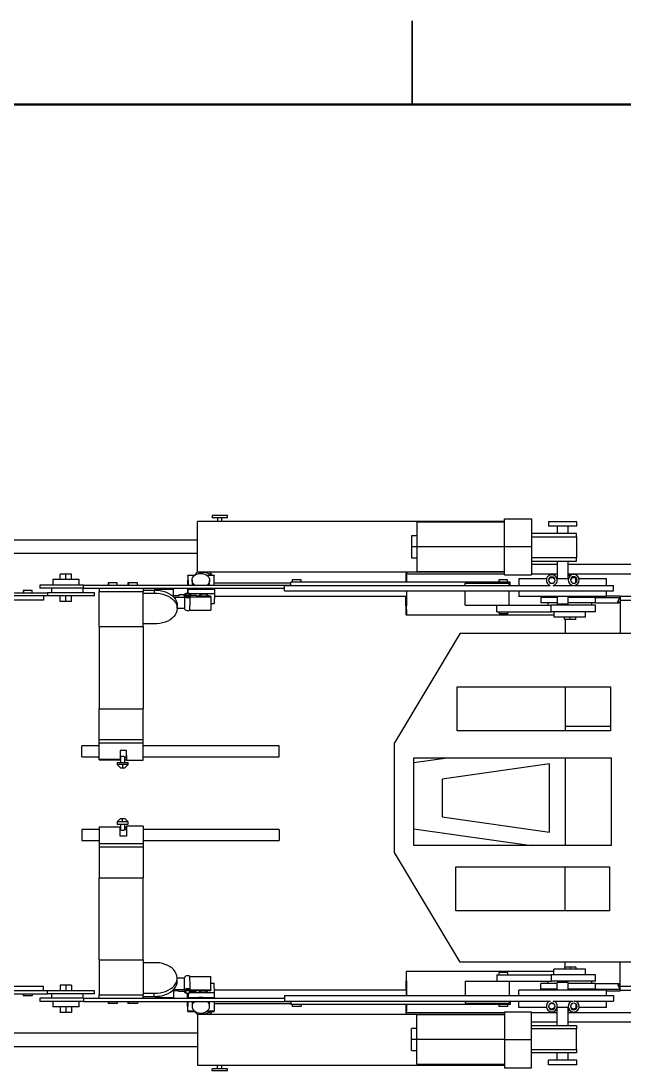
# Model space of a CAD drawing. Header units: inches. Extents: x 0.1 to 11.1, y 0.1 to 8.4.
# Drawn here: x 3.745 to 6.451, y 3.663 to 8.375 of the extents above; entities that cross this region are included whole.
import ezdxf

# ---------------------------------------------------------------- set-up
doc = ezdxf.new("R2010")
doc.units = ezdxf.units.IN
doc.header["$MEASUREMENT"] = 0

msp = doc.modelspace()

# ---------------------------------------------------------------- linework, layer by layer
at = {"color": 7, "linetype": 'Continuous', "lineweight": 25}
for p, q in [((5.5, 8.375), (5.5, 8)), ((5.5, 8), (5.5, 8.375)), ((5.9154, 6.1292), (4.5374, 6.1292)), ((4.5374, 5.9028), (4.5374, 6.1292)), ((4.6714, 6.1561), (4.6025, 6.1561)), ((4.6025, 6.1561), (4.6025, 6.1462)), ((4.6714, 6.1462), (4.6025, 6.1462)), ((4.6266, 6.1462), (4.6266, 6.1292)), ((4.6463, 6.1292), (4.6463, 6.1462)), ((4.6714, 6.1462), (4.6714, 6.1561)), ((5.9154, 6.1258), (5.5217, 6.1258)), ((5.5217, 6.1258), (5.5217, 6.0151)), ((5.9154, 6.1413), (6.0359, 6.1413)), ((5.9154, 6.0158), (5.9154, 6.1413)), ((6.0359, 6.1413), (6.0359, 6.0158)), ((6.1124, 6.1277), (6.1124, 6.108)), ((6.2404, 6.1277), (6.1124, 6.1277)), ((6.2404, 6.108), (6.2404, 6.1277)), ((6.2404, 6.108), (6.1124, 6.108)), ((6.1518, 6.108), (6.1518, 6.0746)), ((6.201, 6.0746), (6.201, 6.108)), ((4.5374, 6.0458), (3.6747, 6.0458)), ((5.5217, 6.0643), (5.4971, 6.0643)), ((5.4971, 6.0643), (5.4971, 6.0151)), ((6.2377, 6.0746), (6.0359, 6.0746)), ((6.0359, 6.0598), (6.2377, 6.0598)), ((6.2377, 6.0598), (6.2377, 6.0746)), ((6.2377, 6.0598), (6.2377, 5.9663)), ((3.6747, 5.9868), (4.5374, 5.9868)), ((5.4971, 6.0151), (5.4971, 5.9658)), ((5.5217, 6.0151), (5.4971, 6.0151)), ((5.9154, 6.0151), (5.5217, 6.0151)), ((5.5217, 6.0151), (5.5217, 5.9043)), ((6.0359, 6.0158), (5.9154, 6.0158)), ((5.9154, 5.8903), (5.9154, 6.0158)), ((6.0359, 6.0158), (6.0359, 5.8903)), ((5.4971, 5.9658), (5.5217, 5.9658)), ((6.2377, 5.9663), (6.0359, 5.9663)), ((6.0359, 5.9516), (6.2377, 5.9516)), ((6.1518, 5.9516), (6.1518, 5.8718)), ((6.201, 5.8718), (6.201, 5.9516)), ((6.2377, 5.9516), (6.2377, 5.9663)), ((3.9209, 5.8686), (3.9209, 5.8933)), ((3.9465, 5.8933), (3.9209, 5.8933)), ((3.9465, 5.8686), (3.9465, 5.8933)), ((3.9721, 5.8933), (3.9465, 5.8933)), ((3.9721, 5.8686), (3.9721, 5.8933)), ((4.5374, 5.9028), (5.9154, 5.9028)), ((5.4758, 5.9028), (5.476, 5.8941)), ((5.5217, 5.9043), (5.9154, 5.9043)), ((5.9154, 5.8903), (6.0359, 5.8903)), ((6.1518, 5.9361), (6.0359, 5.9361)), ((6.8522, 5.9361), (6.201, 5.9361)), ((3.829, 5.844), (3.829, 5.8293)), ((4.0262, 5.844), (3.829, 5.844)), ((3.8873, 5.8686), (3.8873, 5.844)), ((4.0054, 5.8686), (3.8873, 5.8686)), ((4.0054, 5.844), (4.0054, 5.8686)), ((4.0262, 5.8293), (4.0262, 5.844)), ((4.0262, 5.844), (4.9562, 5.844)), ((4.136, 5.8539), (4.136, 5.844)), ((4.1378, 5.8539), (4.136, 5.8539)), ((4.1378, 5.8539), (4.1378, 5.844)), ((4.1771, 5.8539), (4.1378, 5.8539)), ((4.1771, 5.844), (4.1771, 5.8539)), ((4.2243, 5.8539), (4.2243, 5.844)), ((4.2282, 5.8539), (4.2243, 5.8539)), ((4.2282, 5.8539), (4.2282, 5.844)), ((4.2676, 5.8539), (4.2282, 5.8539)), ((4.2676, 5.844), (4.2676, 5.8539)), ((4.4936, 5.889), (4.4927, 5.8457)), ((4.4927, 5.8457), (4.4927, 5.844)), ((4.494, 5.8868), (4.4936, 5.889)), ((4.4936, 5.889), (4.5266, 5.889)), ((4.494, 5.8868), (4.4946, 5.844)), ((4.5236, 5.8868), (4.494, 5.8868)), ((4.5129, 5.8665), (4.5127, 5.8572)), ((4.5774, 5.889), (4.6117, 5.889)), ((4.612, 5.8868), (4.5804, 5.8868)), ((4.5915, 5.8555), (4.5917, 5.8648)), ((4.6117, 5.889), (4.612, 5.8868)), ((4.6127, 5.844), (4.612, 5.8868)), ((4.9562, 5.8525), (4.6125, 5.8525)), ((4.9562, 5.8422), (4.9562, 5.857)), ((5.9404, 5.857), (4.9562, 5.857)), ((4.9628, 5.8668), (4.9628, 5.857)), ((5.0022, 5.8668), (4.9628, 5.8668)), ((5.0022, 5.857), (5.0022, 5.8668)), ((5.0025, 5.8668), (5.0022, 5.8668)), ((5.0025, 5.857), (5.0025, 5.8668)), ((5.739, 5.8521), (5.9359, 5.8521)), ((5.739, 5.8422), (5.739, 5.8521)), ((5.8897, 5.8668), (5.8897, 5.857)), ((5.9291, 5.8668), (5.8897, 5.8668)), ((5.9291, 5.857), (5.9291, 5.8668)), ((5.9359, 5.8422), (5.9359, 5.8521)), ((5.9404, 5.8422), (5.9404, 5.857)), ((6.1034, 5.8718), (5.9795, 5.8718)), ((5.9795, 5.8718), (5.9795, 5.8422)), ((6.201, 5.8718), (6.1518, 5.8718)), ((6.2091, 5.8865), (6.201, 5.8865)), ((6.2091, 5.8849), (6.2091, 5.8865)), ((6.2111, 5.8865), (6.2091, 5.8865)), ((6.235, 5.8557), (6.235, 5.8733)), ((6.2357, 5.8564), (6.2357, 5.8727)), ((6.3732, 5.8718), (6.2498, 5.8718)), ((6.3732, 5.8422), (6.3732, 5.8718)), ((3.6417, 5.8096), (3.864, 5.8096)), ((3.8456, 5.7959), (3.7007, 5.7959)), ((3.7551, 5.8194), (3.7551, 5.8096)), ((3.7562, 5.8194), (3.7551, 5.8194)), ((3.7562, 5.8194), (3.7562, 5.8096)), ((3.7956, 5.8194), (3.7562, 5.8194)), ((3.7956, 5.8096), (3.7956, 5.8194)), ((4.0262, 5.8293), (3.829, 5.8293)), ((3.8456, 5.7959), (3.8456, 5.7763)), ((3.864, 5.7959), (3.8456, 5.7959)), ((3.864, 5.7958), (3.8456, 5.7958)), ((4.0743, 5.8096), (3.864, 5.8096)), ((3.864, 5.8096), (3.864, 5.7959)), ((3.864, 5.7958), (3.864, 5.7959)), ((4.0743, 5.7958), (3.864, 5.7958)), ((3.8815, 5.8293), (3.8815, 5.8096)), ((3.9209, 5.7702), (3.9209, 5.7958)), ((3.9465, 5.7702), (3.9465, 5.7958)), ((3.9721, 5.7702), (3.9721, 5.7958)), ((4.0242, 5.8096), (4.0242, 5.8293)), ((4.0262, 5.8293), (4.0964, 5.8293)), ((4.0743, 5.7958), (4.0743, 5.8096)), ((4.0964, 5.8293), (4.0964, 5.8145)), ((4.0964, 5.8293), (4.2933, 5.8293)), ((4.0964, 5.8145), (4.2933, 5.8145)), ((4.0964, 5.8145), (4.0964, 5.8144)), ((4.0964, 5.8144), (4.2933, 5.8144)), ((4.0964, 5.6578), (4.0964, 5.8144)), ((4.2933, 5.8293), (4.2933, 5.8145)), ((4.2933, 5.8293), (4.9279, 5.8293)), ((4.2933, 5.8211), (4.3425, 5.8211)), ((4.2933, 5.8145), (4.2933, 5.8144)), ((4.2933, 5.6578), (4.2933, 5.8144)), ((4.2933, 5.807), (4.3425, 5.807)), ((4.3425, 5.8211), (4.3425, 5.807)), ((4.3525, 5.8211), (4.3525, 5.8257)), ((4.3525, 5.8257), (4.4294, 5.8257)), ((4.4294, 5.7963), (4.4294, 5.8257)), ((4.4537, 5.7963), (4.4294, 5.7963)), ((4.4537, 5.7998), (4.4537, 5.7963)), ((4.4783, 5.7998), (4.4537, 5.7998)), ((4.478, 5.7976), (4.478, 5.7942)), ((4.4783, 5.7998), (4.4783, 5.7997)), ((4.483, 5.7997), (4.483, 5.7976)), ((4.4837, 5.795), (4.483, 5.7976)), ((4.5019, 5.7971), (4.4837, 5.7971)), ((4.4837, 5.7971), (4.4837, 5.795)), ((4.4926, 5.8293), (4.4926, 5.8249)), ((4.4926, 5.8249), (4.4929, 5.8082)), ((4.4948, 5.8293), (4.4948, 5.8256)), ((4.4948, 5.8256), (4.6129, 5.8256)), ((4.4948, 5.8081), (4.4948, 5.8256)), ((4.5027, 5.7976), (4.5019, 5.795)), ((4.5019, 5.797), (4.5019, 5.795)), ((4.5027, 5.7976), (4.5027, 5.7997)), ((4.6129, 5.8049), (4.5035, 5.8049)), ((4.5075, 5.7985), (4.5307, 5.7985)), ((4.5076, 5.7975), (4.5076, 5.7976)), ((4.5307, 5.7985), (4.5307, 5.795)), ((4.6129, 5.8049), (4.6119, 5.7615)), ((4.6129, 5.8256), (4.6129, 5.8293)), ((4.6129, 5.8256), (4.6129, 5.8049)), ((4.9279, 5.8176), (4.9279, 5.8422)), ((4.9279, 5.8422), (6.1207, 5.8422)), ((4.9279, 5.8176), (6.4043, 5.8176)), ((5.739, 5.7537), (5.739, 5.8176)), ((5.9359, 5.7537), (5.9359, 5.8176)), ((5.9795, 5.8176), (5.9795, 5.793)), ((6.1339, 5.8422), (6.2236, 5.8422)), ((6.2278, 5.8422), (6.4043, 5.8422)), ((6.3732, 5.793), (6.3732, 5.8176)), ((6.3732, 5.7959), (6.434, 5.7959)), ((6.4043, 5.8176), (6.4043, 5.8422)), ((6.434, 5.7959), (6.434, 5.7691)), ((3.8456, 5.7763), (3.7007, 5.7763)), ((3.9465, 5.7702), (3.9209, 5.7702)), ((3.9721, 5.7702), (3.9465, 5.7702)), ((4.4297, 5.7904), (4.4787, 5.7904)), ((4.446, 5.7385), (4.446, 5.7526)), ((4.4837, 5.795), (4.4785, 5.795)), ((4.4787, 5.7904), (4.4787, 5.7912)), ((4.4787, 5.7904), (4.4787, 5.7389)), ((4.4807, 5.7916), (4.4807, 5.7915)), ((4.4807, 5.7916), (4.4877, 5.7916)), ((4.4877, 5.7915), (4.4807, 5.7915)), ((4.4877, 5.7916), (4.4877, 5.7915)), ((4.4928, 5.7905), (4.4928, 5.7927)), ((4.4979, 5.7915), (4.4979, 5.7916)), ((4.4979, 5.7916), (4.5974, 5.7916)), ((4.5049, 5.7915), (4.4979, 5.7915)), ((4.5071, 5.795), (4.5019, 5.795)), ((4.5307, 5.795), (4.5974, 5.795)), ((4.5974, 5.7916), (4.5974, 5.795)), ((4.5974, 5.7916), (4.5974, 5.7318)), ((4.5974, 5.7615), (4.6119, 5.7615)), ((4.6126, 5.7934), (5.4745, 5.7934)), ((5.739, 5.7537), (5.9359, 5.7537)), ((5.8805, 5.7241), (5.8805, 5.7537)), ((5.9359, 5.7537), (6.1247, 5.7537)), ((6.3732, 5.793), (5.9795, 5.793)), ((6.1518, 5.7881), (6.078, 5.7881)), ((6.078, 5.7881), (6.078, 5.7635)), ((6.1518, 5.7635), (6.078, 5.7635)), ((6.1097, 5.7635), (6.1097, 5.7537)), ((6.1247, 5.7241), (6.1247, 5.7537)), ((6.3229, 5.7537), (6.1247, 5.7537)), ((6.1518, 5.793), (6.1518, 5.7586)), ((6.201, 5.7586), (6.1518, 5.7586)), ((6.201, 5.7586), (6.201, 5.793)), ((6.3241, 5.7881), (6.201, 5.7881)), ((6.3241, 5.7635), (6.201, 5.7635)), ((6.2091, 5.7881), (6.2091, 5.793)), ((6.235, 5.7881), (6.235, 5.793)), ((6.2357, 5.7881), (6.2357, 5.793)), ((6.3065, 5.7537), (6.3065, 5.7635)), ((6.3229, 5.7241), (6.3229, 5.7537)), ((6.3241, 5.7635), (6.3241, 5.7881)), ((6.3241, 5.7881), (6.4322, 5.7881)), ((6.3241, 5.7635), (6.4275, 5.7635)), ((6.3668, 5.7881), (6.3668, 5.793)), ((6.4241, 5.7691), (6.4322, 5.7881)), ((6.4274, 5.7648), (6.4241, 5.7691)), ((6.4241, 5.7691), (6.434, 5.7691)), ((6.434, 5.7937), (7.0647, 5.7937)), ((6.434, 5.7881), (6.4353, 5.7881)), ((6.434, 5.7757), (6.4828, 5.7757)), ((6.434, 5.7691), (6.434, 5.628)), ((4.4787, 5.7389), (4.446, 5.7389)), ((4.5028, 5.7318), (4.5974, 5.7318)), ((5.4744, 5.7097), (6.1361, 5.7097)), ((5.8805, 5.7241), (6.1247, 5.7241)), ((5.8904, 5.7241), (5.8904, 5.7143)), ((5.9298, 5.7143), (5.8904, 5.7143)), ((5.9298, 5.7143), (5.9298, 5.7241)), ((6.3229, 5.7241), (6.1247, 5.7241)), ((6.1361, 5.7241), (6.1361, 5.6995)), ((6.2789, 5.6995), (6.2789, 5.7241)), ((4.0964, 5.6578), (4.2933, 5.6578)), ((4.0964, 5.6578), (4.0964, 5.2887)), ((4.3544, 5.67), (4.2933, 5.67)), ((4.2933, 5.6578), (4.2933, 5.2887)), ((6.2789, 5.6995), (6.1361, 5.6995)), ((6.1839, 5.6897), (6.1839, 5.6995)), ((6.2091, 5.6897), (6.1839, 5.6897)), ((6.188, 5.6897), (6.188, 5.628)), ((6.2091, 5.6897), (6.2091, 5.6995)), ((6.235, 5.6897), (6.2091, 5.6897)), ((6.235, 5.6897), (6.235, 5.6995)), ((6.2357, 5.6897), (6.235, 5.6897)), ((6.2357, 5.6897), (6.2357, 5.6995)), ((5.7163, 5.628), (5.4211, 5.1359)), ((5.7163, 5.628), (6.5037, 5.628)), ((5.7024, 5.1902), (5.7024, 5.3871)), ((5.7024, 5.3871), (6.3913, 5.3871)), ((6.188, 5.3871), (6.188, 5.2101)), ((6.3913, 5.3871), (6.3913, 5.1902)), ((4.0964, 5.2887), (4.2933, 5.2887)), ((4.0964, 5.1506), (4.0964, 5.2887)), ((4.2933, 5.1506), (4.2933, 5.2887)), ((6.3913, 5.1902), (5.7024, 5.1902)), ((6.188, 5.2101), (6.3913, 5.2101)), ((6.188, 5.2101), (6.188, 5.1902)), ((4.0964, 5.1506), (4.2933, 5.1506)), ((4.0964, 5.1359), (4.0964, 5.1506)), ((4.0964, 5.1359), (4.2933, 5.1359)), ((4.0964, 5.0613), (4.0964, 5.1359)), ((4.2933, 5.1359), (4.2933, 5.1506)), ((4.2933, 5.0576), (4.2933, 5.1359)), ((5.4211, 4.6438), (5.4211, 5.1359)), ((4.0964, 5.1219), (4.0177, 5.1219)), ((4.0177, 5.0727), (4.0177, 5.1219)), ((4.219, 5.102), (4.1895, 5.102)), ((4.1895, 5.102), (4.1895, 5.0613)), ((4.219, 5.0613), (4.219, 5.102)), ((4.9035, 5.1219), (4.2933, 5.1219)), ((4.9035, 5.0973), (4.9035, 5.1219)), ((4.9035, 5.0727), (4.9035, 5.0973)), ((4.0177, 5.0727), (4.0964, 5.0727)), ((4.1895, 5.0613), (4.0964, 5.0613)), ((4.0964, 5.0598), (4.0964, 5.0613)), ((4.0964, 5.0598), (4.1909, 5.0598)), ((4.1761, 5.0479), (4.1761, 5.0381)), ((4.1761, 5.0479), (4.2253, 5.0479)), ((4.1895, 5.0727), (4.1912, 5.0727)), ((4.1909, 5.0728), (4.1909, 5.0479)), ((4.2102, 5.0727), (4.2179, 5.0727)), ((4.2105, 5.0479), (4.2105, 5.0728)), ((4.2105, 5.0598), (4.2179, 5.0598)), ((4.2179, 5.0789), (4.219, 5.0789)), ((4.2179, 5.0789), (4.2179, 5.0613)), ((4.2179, 5.0576), (4.2179, 5.0613)), ((4.2179, 5.0613), (4.219, 5.0613)), ((4.2179, 5.0576), (4.2933, 5.0576)), ((4.2253, 5.0381), (4.2253, 5.0479)), ((4.2933, 5.0727), (4.9035, 5.0727)), ((5.5084, 5.0688), (6.3942, 5.0688)), ((5.5084, 4.6751), (5.5084, 5.0688)), ((5.5084, 5.0476), (5.6571, 5.0688)), ((6.1174, 5.0418), (5.6349, 4.9728)), ((6.1174, 4.7356), (6.1174, 5.0418)), ((6.188, 5.0688), (6.188, 4.6751)), ((6.3942, 5.0688), (6.3942, 4.6751)), ((4.1761, 5.0381), (4.1909, 5.0233)), ((4.2007, 5.0381), (4.1761, 5.0381)), ((4.1909, 5.0233), (4.2007, 5.0233)), ((4.2253, 5.0381), (4.2007, 5.0381)), ((4.2007, 5.0381), (4.2007, 5.0233)), ((4.2007, 5.0233), (4.2105, 5.0233)), ((4.2105, 5.0233), (4.2253, 5.0381)), ((5.6349, 4.9728), (5.6348, 4.8045)), ((4.0964, 4.7598), (4.1909, 4.7598)), ((4.0964, 4.7598), (4.0964, 4.7582)), ((4.1909, 4.7963), (4.1761, 4.7815)), ((4.1761, 4.7815), (4.1761, 4.7716)), ((4.2007, 4.7815), (4.1761, 4.7815)), ((4.1761, 4.7716), (4.2253, 4.7716)), ((4.1909, 4.7963), (4.2007, 4.7963)), ((4.1909, 4.7716), (4.1909, 4.7467)), ((4.2007, 4.7963), (4.2105, 4.7963)), ((4.2007, 4.7815), (4.2007, 4.7963)), ((4.2253, 4.7815), (4.2007, 4.7815)), ((4.2253, 4.7815), (4.2105, 4.7963)), ((4.2105, 4.7467), (4.2105, 4.7716)), ((4.2105, 4.7598), (4.2179, 4.7598)), ((4.2933, 4.7619), (4.2179, 4.7619)), ((4.2179, 4.7619), (4.2179, 4.7582)), ((4.2253, 4.7716), (4.2253, 4.7815)), ((4.2933, 4.7619), (4.2933, 4.6837)), ((5.6348, 4.8045), (6.1174, 4.7356)), ((4.0964, 4.7468), (4.0177, 4.7468)), ((4.0177, 4.7468), (4.0177, 4.6976)), ((4.1895, 4.7582), (4.0964, 4.7582)), ((4.0964, 4.7582), (4.0964, 4.6837)), ((4.1895, 4.7175), (4.1895, 4.7582)), ((4.1912, 4.7468), (4.1895, 4.7468)), ((4.219, 4.7175), (4.1895, 4.7175)), ((4.2179, 4.7468), (4.2102, 4.7468)), ((4.2179, 4.7582), (4.219, 4.7582)), ((4.2179, 4.7407), (4.2179, 4.7582)), ((4.2179, 4.7407), (4.219, 4.7407)), ((4.219, 4.7582), (4.219, 4.7175)), ((4.9035, 4.7468), (4.2933, 4.7468)), ((4.9035, 4.7468), (4.9035, 4.7222)), ((4.9035, 4.7222), (4.9035, 4.6976)), ((5.5084, 4.7506), (6.0366, 4.6751)), ((4.0177, 4.6976), (4.0964, 4.6976)), ((4.0964, 4.6837), (4.2933, 4.6837)), ((4.0964, 4.6837), (4.0964, 4.6689)), ((4.0964, 4.6689), (4.2933, 4.6689)), ((4.0964, 4.6689), (4.0964, 4.5309)), ((4.2933, 4.6976), (4.9035, 4.6976)), ((4.2933, 4.6837), (4.2933, 4.6689)), ((4.2933, 4.6689), (4.2933, 4.5309)), ((6.3942, 4.6751), (5.5084, 4.6751)), ((5.7163, 4.1516), (5.4211, 4.6438)), ((5.6966, 4.5793), (6.3856, 4.5793)), ((5.6966, 4.3824), (5.6966, 4.5793)), ((6.188, 4.3824), (6.188, 4.5793)), ((6.3856, 4.5793), (6.3856, 4.3824)), ((4.0964, 4.5309), (4.2933, 4.5309)), ((4.0964, 4.1618), (4.0964, 4.5309)), ((4.2933, 4.1618), (4.2933, 4.5309)), ((6.3856, 4.3824), (5.6966, 4.3824)), ((4.0964, 4.1618), (4.2933, 4.1618)), ((4.0964, 4.1618), (4.0964, 4.0052)), ((4.2933, 4.1618), (4.2933, 4.0052)), ((4.3544, 4.1495), (4.2933, 4.1495)), ((6.5037, 4.1516), (5.7163, 4.1516)), ((6.188, 4.1299), (6.188, 4.1516)), ((6.434, 4.0504), (6.434, 4.1516)), ((6.1361, 4.1099), (5.4744, 4.1099)), ((5.9298, 4.1053), (5.8904, 4.1053)), ((5.8904, 4.0954), (5.8904, 4.1053)), ((5.9298, 4.0954), (5.9298, 4.1053)), ((6.2789, 4.12), (6.1361, 4.12)), ((6.1361, 4.0954), (6.1361, 4.12)), ((6.1839, 4.1299), (6.1839, 4.12)), ((6.2091, 4.1299), (6.1839, 4.1299)), ((6.2091, 4.1299), (6.2091, 4.12)), ((6.235, 4.1299), (6.2091, 4.1299)), ((6.235, 4.1299), (6.235, 4.12)), ((6.2357, 4.1299), (6.235, 4.1299)), ((6.2357, 4.1299), (6.2357, 4.12)), ((6.2789, 4.0954), (6.2789, 4.12)), ((4.446, 4.067), (4.446, 4.0811)), ((4.4787, 4.0806), (4.446, 4.0806)), ((4.4787, 4.0291), (4.4787, 4.0806)), ((4.5028, 4.0878), (4.5974, 4.0878)), ((4.5974, 4.0279), (4.5974, 4.0878)), ((4.5974, 4.058), (4.6119, 4.058)), ((4.6129, 4.0147), (4.6119, 4.058)), ((5.739, 4.0659), (5.739, 4.0019)), ((5.739, 4.0659), (5.9359, 4.0659)), ((5.8805, 4.0954), (5.8805, 4.0659)), ((5.8805, 4.0954), (6.1247, 4.0954)), ((5.9359, 4.0659), (5.9359, 4.0019)), ((5.9359, 4.0659), (6.1247, 4.0659)), ((6.1518, 4.0561), (6.078, 4.0561)), ((6.078, 4.0314), (6.078, 4.0561)), ((6.1097, 4.0561), (6.1097, 4.0659)), ((6.1247, 4.0954), (6.1247, 4.0659)), ((6.3229, 4.0954), (6.1247, 4.0954)), ((6.3229, 4.0659), (6.1247, 4.0659)), ((6.201, 4.061), (6.1518, 4.061)), ((6.1518, 4.0265), (6.1518, 4.061)), ((6.201, 4.0265), (6.201, 4.061)), ((6.3241, 4.0561), (6.201, 4.0561)), ((6.3065, 4.0561), (6.3065, 4.0659)), ((6.3229, 4.0659), (6.3229, 4.0954)), ((6.3241, 4.0314), (6.3241, 4.0561)), ((6.3241, 4.0561), (6.4275, 4.0561)), ((6.4274, 4.0548), (6.4241, 4.0504)), ((3.6417, 4.01), (3.864, 4.01)), ((3.8456, 4.0433), (3.7007, 4.0433)), ((3.8456, 4.0236), (3.7007, 4.0236)), ((3.7551, 4.01), (3.7551, 4.0001)), ((3.7562, 4.01), (3.7562, 4.0001)), ((3.7956, 4.01), (3.7956, 4.0001)), ((3.8456, 4.0236), (3.8456, 4.0433)), ((3.864, 4.0237), (3.8456, 4.0237)), ((3.864, 4.0236), (3.8456, 4.0236)), ((3.864, 4.0237), (3.864, 4.0236)), ((4.0743, 4.0237), (3.864, 4.0237)), ((3.864, 4.01), (3.864, 4.0236)), ((4.0743, 4.01), (3.864, 4.01)), ((3.8815, 4.01), (3.8815, 3.9903)), ((3.9209, 4.0493), (3.9209, 4.0237)), ((3.9465, 4.0493), (3.9209, 4.0493)), ((3.9465, 4.0493), (3.9465, 4.0237)), ((3.9721, 4.0493), (3.9465, 4.0493)), ((3.9721, 4.0493), (3.9721, 4.0237)), ((4.0242, 3.9903), (4.0242, 4.01)), ((4.0743, 4.01), (4.0743, 4.0237)), ((4.0964, 4.005), (4.0964, 4.0052)), ((4.0964, 4.0052), (4.2933, 4.0052)), ((4.0964, 3.9903), (4.0964, 4.005)), ((4.0964, 4.005), (4.2933, 4.005)), ((4.2933, 4.0125), (4.3425, 4.0125)), ((4.2933, 4.005), (4.2933, 4.0052)), ((4.2933, 3.9903), (4.2933, 4.005)), ((4.3425, 3.9984), (4.3425, 4.0125)), ((4.4294, 4.0233), (4.4294, 3.9939)), ((4.4537, 4.0233), (4.4294, 4.0233)), ((4.4297, 4.0291), (4.4787, 4.0291)), ((4.4537, 4.0198), (4.4537, 4.0233)), ((4.4783, 4.0198), (4.4537, 4.0198)), ((4.478, 4.0254), (4.478, 4.0219)), ((4.4783, 4.0198), (4.4783, 4.0199)), ((4.4837, 4.0246), (4.4785, 4.0246)), ((4.4787, 4.0291), (4.4787, 4.0284)), ((4.4877, 4.028), (4.4807, 4.028)), ((4.4807, 4.028), (4.4807, 4.0279)), ((4.4807, 4.0279), (4.4877, 4.0279)), ((4.4837, 4.0246), (4.483, 4.0219)), ((4.483, 4.0219), (4.483, 4.0199)), ((4.4837, 4.0225), (4.4837, 4.0246)), ((4.5019, 4.0225), (4.4837, 4.0225)), ((4.4877, 4.0279), (4.4877, 4.028)), ((4.4926, 3.9947), (4.4929, 4.0114)), ((4.4928, 4.0291), (4.4928, 4.0268)), ((4.4948, 4.0115), (4.4948, 3.9939)), ((4.5049, 4.028), (4.4979, 4.028)), ((4.4979, 4.028), (4.4979, 4.0279)), ((4.4979, 4.0279), (4.5974, 4.0279)), ((4.5019, 4.0225), (4.5019, 4.0246)), ((4.5071, 4.0246), (4.5019, 4.0246)), ((4.5027, 4.0219), (4.5019, 4.0246)), ((4.5027, 4.0199), (4.5027, 4.0219)), ((4.6129, 4.0147), (4.5035, 4.0147)), ((4.5075, 4.0211), (4.5307, 4.0211)), ((4.5076, 4.0219), (4.5076, 4.022)), ((4.5307, 4.0245), (4.5974, 4.0245)), ((4.5307, 4.0211), (4.5307, 4.0245)), ((4.5974, 4.0279), (4.5974, 4.0245)), ((5.4745, 4.0261), (4.6126, 4.0261)), ((4.6129, 3.9939), (4.6129, 4.0147)), ((6.3732, 4.0265), (5.9795, 4.0265)), ((5.9795, 4.0019), (5.9795, 4.0265)), ((6.1518, 4.0314), (6.078, 4.0314)), ((6.3241, 4.0314), (6.201, 4.0314)), ((6.2091, 4.0314), (6.2091, 4.0265)), ((6.235, 4.0314), (6.235, 4.0265)), ((6.2357, 4.0314), (6.2357, 4.0265)), ((6.3241, 4.0314), (6.4322, 4.0314)), ((6.3668, 4.0314), (6.3668, 4.0265)), ((6.3732, 4.0019), (6.3732, 4.0265)), ((6.3732, 4.0236), (6.434, 4.0236)), ((6.4241, 4.0504), (6.4322, 4.0314)), ((6.4241, 4.0504), (6.434, 4.0504)), ((6.434, 4.0236), (6.434, 4.0504)), ((6.434, 4.0439), (6.4828, 4.0439)), ((6.434, 4.0314), (6.4353, 4.0314)), ((6.434, 4.0258), (7.0647, 4.0258)), ((3.7562, 4.0001), (3.7551, 4.0001)), ((3.7956, 4.0001), (3.7562, 4.0001)), ((3.829, 3.9903), (3.829, 3.9755)), ((4.0262, 3.9903), (3.829, 3.9903)), ((4.0262, 3.9755), (3.829, 3.9755)), ((3.8873, 3.9755), (3.8873, 3.9509)), ((4.0054, 3.9509), (4.0054, 3.9755)), ((4.0262, 3.9903), (4.0262, 3.9755)), ((4.0262, 3.9903), (4.0964, 3.9903)), ((4.0262, 3.9755), (4.9562, 3.9755)), ((4.0964, 3.9903), (4.2933, 3.9903)), ((4.136, 3.9755), (4.136, 3.9657)), ((4.1378, 3.9657), (4.136, 3.9657)), ((4.1378, 3.9755), (4.1378, 3.9657)), ((4.1771, 3.9657), (4.1378, 3.9657)), ((4.1771, 3.9755), (4.1771, 3.9657)), ((4.2243, 3.9755), (4.2243, 3.9657)), ((4.2282, 3.9657), (4.2243, 3.9657)), ((4.2282, 3.9755), (4.2282, 3.9657)), ((4.2676, 3.9657), (4.2282, 3.9657)), ((4.2676, 3.9755), (4.2676, 3.9657)), ((4.2933, 3.9984), (4.3425, 3.9984)), ((4.2933, 3.9903), (4.9279, 3.9903)), ((4.3525, 3.9984), (4.3525, 3.9939)), ((4.3525, 3.9939), (4.4294, 3.9939)), ((4.4926, 3.9903), (4.4926, 3.9947)), ((4.4927, 3.9739), (4.4927, 3.9755)), ((4.4936, 3.9305), (4.4927, 3.9739)), ((4.494, 3.9327), (4.4946, 3.9755)), ((4.4948, 3.9939), (4.6129, 3.9939)), ((4.4948, 3.9903), (4.4948, 3.9939)), ((4.5127, 3.9623), (4.5129, 3.9531)), ((4.5917, 3.9548), (4.5915, 3.964)), ((4.6127, 3.9755), (4.612, 3.9327)), ((4.6125, 3.9671), (4.9562, 3.9671)), ((4.6129, 3.9939), (4.6129, 3.9903)), ((4.9279, 4.0019), (6.4043, 4.0019)), ((4.9279, 4.0019), (4.9279, 3.9773)), ((4.9279, 3.9773), (6.1207, 3.9773)), ((4.9562, 3.9773), (4.9562, 3.9626)), ((5.9404, 3.9626), (4.9562, 3.9626)), ((4.9628, 3.9626), (4.9628, 3.9527)), ((5.0022, 3.9626), (5.0022, 3.9527)), ((5.0025, 3.9626), (5.0025, 3.9527)), ((5.739, 3.9773), (5.739, 3.9675)), ((5.739, 3.9675), (5.9359, 3.9675)), ((5.8897, 3.9626), (5.8897, 3.9527)), ((5.9291, 3.9626), (5.9291, 3.9527)), ((5.9359, 3.9773), (5.9359, 3.9675)), ((5.9404, 3.9773), (5.9404, 3.9626)), ((5.9795, 3.9478), (5.9795, 3.9773)), ((6.1339, 3.9773), (6.2236, 3.9773)), ((6.2278, 3.9773), (6.4043, 3.9773)), ((6.235, 3.9639), (6.235, 3.9463)), ((6.2357, 3.9631), (6.2357, 3.9469)), ((6.3732, 3.9478), (6.3732, 3.9773)), ((6.4043, 4.0019), (6.4043, 3.9773)), ((4.0054, 3.9509), (3.8873, 3.9509)), ((3.9209, 3.9509), (3.9209, 3.9263)), ((3.9465, 3.9263), (3.9209, 3.9263)), ((3.9465, 3.9509), (3.9465, 3.9263)), ((3.9721, 3.9263), (3.9465, 3.9263)), ((3.9721, 3.9509), (3.9721, 3.9263)), ((4.494, 3.9327), (4.4936, 3.9305)), ((4.4936, 3.9305), (4.5266, 3.9305)), ((4.5236, 3.9327), (4.494, 3.9327)), ((5.9154, 3.9167), (4.5374, 3.9167)), ((4.5374, 3.9167), (4.5374, 3.6904)), ((4.5774, 3.9305), (4.6117, 3.9305)), ((4.612, 3.9327), (4.5804, 3.9327)), ((4.6117, 3.9305), (4.612, 3.9327)), ((5.0022, 3.9527), (4.9628, 3.9527)), ((5.0025, 3.9527), (5.0022, 3.9527)), ((5.4758, 3.9167), (5.476, 3.9254)), ((5.9154, 3.9152), (5.5217, 3.9152)), ((5.5217, 3.8045), (5.5217, 3.9152)), ((5.9291, 3.9527), (5.8897, 3.9527)), ((5.9154, 3.9292), (5.9154, 3.8037)), ((5.9154, 3.9292), (6.0359, 3.9292)), ((6.1034, 3.9478), (5.9795, 3.9478)), ((6.0359, 3.8037), (6.0359, 3.9292)), ((6.201, 3.9478), (6.1518, 3.9478)), ((6.1518, 3.868), (6.1518, 3.9478)), ((6.201, 3.868), (6.201, 3.9478)), ((6.2091, 3.933), (6.201, 3.933)), ((6.2091, 3.9346), (6.2091, 3.933)), ((6.2111, 3.933), (6.2091, 3.933)), ((6.3732, 3.9478), (6.2498, 3.9478)), ((6.0359, 3.8835), (6.1518, 3.8835)), ((6.0359, 3.868), (6.2377, 3.868)), ((6.201, 3.8835), (6.8522, 3.8835)), ((6.2377, 3.868), (6.2377, 3.8532)), ((4.5374, 3.8328), (3.6747, 3.8328)), ((5.5217, 3.8537), (5.4971, 3.8537)), ((5.4971, 3.8045), (5.4971, 3.8537)), ((6.2377, 3.8532), (6.0359, 3.8532)), ((6.2377, 3.7597), (6.2377, 3.8532)), ((3.6747, 3.7737), (4.5374, 3.7737)), ((5.5217, 3.8045), (5.4971, 3.8045)), ((5.4971, 3.7553), (5.4971, 3.8045)), ((5.9154, 3.8045), (5.5217, 3.8045)), ((5.5217, 3.6938), (5.5217, 3.8045)), ((6.0359, 3.8037), (5.9154, 3.8037)), ((5.9154, 3.8037), (5.9154, 3.6783)), ((6.0359, 3.6783), (6.0359, 3.8037)), ((5.4971, 3.7553), (5.5217, 3.7553)), ((6.0359, 3.7597), (6.2377, 3.7597)), ((6.2377, 3.745), (6.0359, 3.745)), ((6.1518, 3.7116), (6.1518, 3.745)), ((6.201, 3.7116), (6.201, 3.745)), ((6.2377, 3.7597), (6.2377, 3.745)), ((4.5374, 3.6904), (5.9154, 3.6904)), ((4.6266, 3.6733), (4.6266, 3.6904)), ((4.6463, 3.6733), (4.6463, 3.6904)), ((5.5217, 3.6938), (5.9154, 3.6938)), ((5.9154, 3.6783), (6.0359, 3.6783)), ((6.1124, 3.6919), (6.1124, 3.7116)), ((6.2404, 3.7116), (6.1124, 3.7116)), ((6.2404, 3.6919), (6.1124, 3.6919)), ((6.2404, 3.6919), (6.2404, 3.7116)), ((4.6025, 3.6635), (4.6025, 3.6733)), ((4.6714, 3.6733), (4.6025, 3.6733)), ((4.6714, 3.6635), (4.6025, 3.6635)), ((4.6714, 3.6635), (4.6714, 3.6733))]:
    msp.add_line(p, q, dxfattribs=at)
at = {"color": 7, "linetype": 'Continuous', "lineweight": 50}
msp.add_line((0.5, 8), (10.5, 8), dxfattribs=at)
at = {"color": 8, "linetype": 'Continuous', "lineweight": 25}
for p, q in [((4.564, 5.9028), (4.564, 5.8996)), ((5.476, 5.8941), (5.9154, 5.8941)), ((6.0359, 5.8941), (6.1518, 5.8941)), ((6.201, 5.8941), (6.8537, 5.8941)), ((4.564, 3.9167), (4.564, 3.9199)), ((5.476, 3.9254), (5.9154, 3.9254)), ((6.0359, 3.9254), (6.1518, 3.9254)), ((6.201, 3.9254), (6.8537, 3.9254))]:
    msp.add_line(p, q, dxfattribs=at)
at = {"color": 7, "linetype": 'Continuous', "lineweight": 25, "flags": 128}
for points in [[(4.5247, 5.844), (4.5218, 5.8466), (4.517, 5.8524), (4.514, 5.8588), (4.5129, 5.8656), (4.5138, 5.8725), (4.5166, 5.8789), (4.5213, 5.8847), (4.5274, 5.8896), (4.5348, 5.8932), (4.5431, 5.8955), (4.5519, 5.8962)], [(4.5519, 5.8962), (4.5606, 5.8955), (4.569, 5.8932), (4.5765, 5.8896), (4.5828, 5.8847), (4.5876, 5.8789), (4.5906, 5.8725), (4.5917, 5.8656), (4.5908, 5.8588), (4.588, 5.8524), (4.5833, 5.8466), (4.5805, 5.844)], [(4.3425, 5.8211), (4.3559, 5.821), (4.3691, 5.8196), (4.3819, 5.8169), (4.3941, 5.8131), (4.4054, 5.8082), (4.4156, 5.8022), (4.4246, 5.7953), (4.4322, 5.7876), (4.4383, 5.7793), (4.4426, 5.7705), (4.4452, 5.7614), (4.446, 5.7526)], [(4.3425, 5.807), (4.3559, 5.8069), (4.3691, 5.8055), (4.3819, 5.8028), (4.3941, 5.799), (4.4054, 5.794), (4.4156, 5.7881), (4.4246, 5.7812), (4.4322, 5.7735), (4.4383, 5.7652), (4.4426, 5.7564), (4.4452, 5.7473), (4.446, 5.738), (4.445, 5.7287), (4.4422, 5.7196), (4.4377, 5.7108), (4.4315, 5.7026), (4.4237, 5.695), (4.4146, 5.6882), (4.4042, 5.6823), (4.3928, 5.6775), (4.3805, 5.6738), (4.3677, 5.6713), (4.3544, 5.67)], [(4.3525, 5.8257), (4.3449, 5.8222), (4.3432, 5.8212)], [(4.3551, 5.8257), (4.3613, 5.8284), (4.3644, 5.8293)], [(4.3881, 5.8293), (4.3912, 5.8284), (4.3974, 5.8257)], [(4.3973, 5.8293), (4.3977, 5.829), (4.4027, 5.8257)], [(4.4785, 5.795), (4.478, 5.7973), (4.4783, 5.7997), (4.4794, 5.802), (4.4811, 5.8041), (4.4835, 5.8058), (4.4863, 5.8071), (4.4895, 5.8079), (4.4928, 5.8082)], [(4.4928, 5.8082), (4.4961, 5.8079), (4.4993, 5.8071), (4.5021, 5.8058), (4.5045, 5.8041), (4.5062, 5.802), (4.5073, 5.7997), (4.5076, 5.7973), (4.5071, 5.795)], [(5.4749, 5.8176), (5.4749, 5.8142), (5.4749, 5.8076), (5.4748, 5.8019), (5.4747, 5.7975), (5.4746, 5.7946), (5.4744, 5.7934), (5.4744, 5.7934)], [(5.4757, 5.7349), (5.4755, 5.7268), (5.4753, 5.7201), (5.475, 5.715), (5.4748, 5.7116), (5.4745, 5.7099), (5.4743, 5.7099), (5.4741, 5.7117), (5.4738, 5.7151), (5.4736, 5.7203), (5.4734, 5.727), (5.4732, 5.7351), (5.473, 5.7446), (5.4728, 5.7553), (5.4727, 5.7671), (5.4726, 5.7797), (5.4725, 5.793), (5.4725, 5.7934)], [(4.4928, 5.7287), (4.4878, 5.7293), (4.4833, 5.7312), (4.48, 5.734), (4.4783, 5.7374), (4.4781, 5.7389)], [(4.3425, 4.0125), (4.3559, 4.0127), (4.3691, 4.0141), (4.3819, 4.0167), (4.3941, 4.0206), (4.4054, 4.0255), (4.4156, 4.0315), (4.4246, 4.0384), (4.4322, 4.046), (4.4383, 4.0543), (4.4426, 4.0631), (4.4452, 4.0723), (4.446, 4.0816), (4.445, 4.0909), (4.4422, 4.1), (4.4377, 4.1087), (4.4315, 4.117), (4.4237, 4.1246), (4.4146, 4.1313), (4.4042, 4.1372), (4.3928, 4.142), (4.3805, 4.1457), (4.3677, 4.1483), (4.3544, 4.1495)], [(5.4757, 4.0846), (5.4755, 4.0928), (5.4753, 4.0994), (5.475, 4.1045), (5.4748, 4.1079), (5.4745, 4.1096), (5.4743, 4.1096), (5.4741, 4.1079), (5.4738, 4.1044), (5.4736, 4.0993), (5.4734, 4.0926), (5.4732, 4.0844), (5.473, 4.0749), (5.4728, 4.0642), (5.4727, 4.0524), (5.4726, 4.0398), (5.4725, 4.0266), (5.4725, 4.0261)], [(4.3425, 3.9984), (4.3559, 3.9986), (4.3691, 4), (4.3819, 4.0026), (4.3941, 4.0065), (4.4054, 4.0114), (4.4156, 4.0174), (4.4246, 4.0242), (4.4322, 4.0319), (4.4383, 4.0402), (4.4426, 4.049), (4.4452, 4.0582), (4.446, 4.067)], [(4.4928, 4.0909), (4.4878, 4.0902), (4.4833, 4.0884), (4.48, 4.0856), (4.4783, 4.0821), (4.4781, 4.0806)], [(4.4785, 4.0246), (4.478, 4.0222), (4.4783, 4.0198), (4.4794, 4.0175), (4.4811, 4.0155), (4.4835, 4.0137), (4.4863, 4.0124), (4.4895, 4.0116), (4.4928, 4.0114)], [(4.4928, 4.0114), (4.4961, 4.0116), (4.4993, 4.0124), (4.5021, 4.0137), (4.5045, 4.0155), (4.5062, 4.0175), (4.5073, 4.0198), (4.5076, 4.0222), (4.5071, 4.0246)], [(5.4749, 4.0019), (5.4749, 4.0054), (5.4749, 4.012), (5.4748, 4.0176), (5.4747, 4.022), (5.4746, 4.0249), (5.4744, 4.0262), (5.4744, 4.0261)], [(4.3525, 3.9939), (4.3449, 3.9973), (4.3432, 3.9984)], [(4.3551, 3.9939), (4.3613, 3.9912), (4.3644, 3.9903)], [(4.3881, 3.9903), (4.3912, 3.9912), (4.3974, 3.9939)], [(4.3973, 3.9903), (4.3977, 3.9905), (4.4027, 3.9939)], [(4.5247, 3.9755), (4.5218, 3.973), (4.517, 3.9672), (4.514, 3.9607), (4.5129, 3.9539), (4.5138, 3.9471), (4.5166, 3.9406), (4.5213, 3.9348), (4.5274, 3.93), (4.5348, 3.9263), (4.5431, 3.9241), (4.5519, 3.9233)], [(4.5519, 3.9233), (4.5606, 3.9241), (4.569, 3.9263), (4.5765, 3.93), (4.5828, 3.9348), (4.5876, 3.9406), (4.5906, 3.9471), (4.5917, 3.9539), (4.5908, 3.9607), (4.588, 3.9672), (4.5833, 3.973), (4.5805, 3.9755)]]:
    msp.add_lwpolyline(points, dxfattribs=at)
at = {"color": 7, "linetype": 'Continuous', "lineweight": 25}
for centre, radius, start, end in [((4.5522, 5.8784), 0.0283, 120.3877, 158.0186), ((4.5637, 5.8485), 0.0512, 89.5957, 112.9887), ((4.5657, 5.8546), 0.0451, 49.7885, 92.1215), ((4.5758, 5.8784), 0.0283, 21.9819, 59.6133), ((9.4123, 5.8382), 3.9398, 179.0605, 179.7268), ((1.0713, 5.8342), 4.405, 0.2965, 0.7793), ((6.1273, 5.8659), 0.0246, 285.5296, 254.4704), ((6.2257, 5.8668), 0.0246, 274.8777, 265.1223), ((4.5379, 5.8568), 0.0252, 179.1925, 210.585), ((4.5665, 5.8562), 0.0249, 330.8395, 358.4246), ((6.1273, 5.8659), 0.0148, 90, 270), ((6.1273, 5.862), 0.0148, 90, 172.3377), ((6.1273, 5.8659), 0.0148, 270, 90), ((6.1273, 5.862), 0.0148, 7.945, 90), ((6.2257, 5.8668), 0.0148, 90, 270), ((6.2257, 5.8618), 0.0148, 90, 170.4059), ((6.2257, 5.8668), 0.0148, 270, 90), ((6.2257, 5.8618), 0.0148, 13.7734, 90), ((4.3697, 5.802), 0.0309, 117.8729, 135.4191), ((4.4921, 5.8031), 0.0104, 215.7357, 273.6604), ((4.4935, 5.8031), 0.0104, 266.3455, 324.2262), ((4.5525, 5.8749), 0.0492, 248.12, 291.88), ((1.2228, 5.8138), 4.2536, 358.9372, 0.0513), ((4.4859, 5.7942), 0.00785, 180.1718, 202.8179), ((4.4928, 5.8051), 0.0182, 228.3844, 311.6156), ((4.4907, 5.7993), 0.00819, 211.7104, 249.0396), ((4.495, 5.7993), 0.00819, 290.9563, 328.2978), ((4.4933, 5.7463), 0.0176, 268.5616, 304.3548), ((4.4932, 4.0732), 0.0177, 55.6512, 91.4338), ((1.2228, 4.0057), 4.2536, 359.9487, 1.0628), ((4.4859, 4.0254), 0.00785, 157.1833, 179.827), ((4.4928, 4.0144), 0.0182, 48.3844, 131.6156), ((4.4907, 4.0203), 0.00819, 110.9621, 148.2879), ((4.4921, 4.0164), 0.0104, 86.3415, 144.2624), ((4.4935, 4.0164), 0.0104, 35.7742, 93.6557), ((4.495, 4.0203), 0.00819, 31.7039, 69.042), ((4.5002, 4.022), 0.00733, 0.0674, 20.5814), ((4.3697, 4.0176), 0.0309, 224.5907, 242.1173), ((4.5378, 3.9627), 0.0251, 149.3769, 180.8456), ((4.5525, 3.9446), 0.0492, 68.1187, 111.8813), ((4.5666, 3.9634), 0.0248, 1.5214, 29.2144), ((9.4124, 3.9813), 3.9399, 180.2732, 180.9395), ((1.0712, 3.9853), 4.4051, 359.2207, 359.7035), ((6.1273, 3.9536), 0.0246, 105.5296, 74.4704), ((6.1273, 3.9536), 0.0148, 90, 270), ((6.1273, 3.9536), 0.0148, 270, 90), ((6.2257, 3.9528), 0.0246, 94.8777, 85.1223), ((6.2257, 3.9528), 0.0148, 90, 270), ((6.2257, 3.9528), 0.0148, 270, 90), ((4.5521, 3.941), 0.0281, 200.7406, 239.6795), ((4.5636, 3.9711), 0.0511, 247.011, 270.4054), ((4.5657, 3.965), 0.0451, 267.8796, 310.2099), ((4.5758, 3.9411), 0.0283, 300.3867, 338.0181), ((6.1273, 3.9575), 0.0148, 187.6623, 270), ((6.1273, 3.9575), 0.0148, 270, 352.0535), ((6.2257, 3.9577), 0.0148, 189.5941, 270), ((6.2257, 3.9577), 0.0148, 270, 346.2232)]:
    msp.add_arc(centre, radius, start, end, dxfattribs=at)
for centre, major_axis, ratio, start_param, end_param in [((4.4928, 5.7975), (0.0148, 0), 0.696842, 6.030719, 6.283185), ((4.564, 5.7874), (0.0246, 0.0003), 0.633728, 1.654428, 2.606669), ((4.564, 5.7874), (0.0246, 0.0003), 0.633728, 0.494285, 1.654428), ((4.4928, 5.7975), (0.0148, 0), 0.696842, 3.394059, 3.753996), ((4.4928, 5.7975), (0.0098, 0), 0.717131, 4.166691, 4.712389), ((4.4928, 5.7975), (0.0098, 0), 0.717131, 4.712389, 5.258087), ((4.4928, 6.0041), (0, 0.3696), 0.03995, 3.884063, 4.099659), ((6.4444, 5.7672), (0, 0.0246), 0.691891, 1.669765, 1.723076), ((6.4444, 5.7672), (0, 0.0246), 0.691891, 0.558014, 0.651214), ((4.4928, 3.8155), (0, 0.3696), 0.03995, 5.325119, 5.540715), ((6.4444, 4.0523), (0, 0.0246), 0.691891, 1.418517, 1.471827), ((4.4928, 4.022), (0.0148, 0), 0.696842, 2.529189, 2.889126), ((4.4928, 4.022), (0.0098, 0), 0.717131, 1.570796, 2.116494), ((4.4928, 4.022), (0.0098, 0), 0.717131, 1.025099, 1.570796), ((4.564, 4.0322), (0.0246, -0.0003), 0.633728, 3.676516, 4.628757), ((4.564, 4.0322), (0.0246, -0.0003), 0.633728, 4.628757, 5.7889), ((6.4444, 4.0523), (0, 0.0246), 0.691891, 2.490379, 2.583579)]:
    msp.add_ellipse(centre, major_axis=major_axis, ratio=ratio, start_param=start_param, end_param=end_param, dxfattribs=at)
for points, knots in [([(6.1158, 5.8576), (6.116, 5.8574), (6.1163, 5.857), (6.1169, 5.8564), (6.1175, 5.8559), (6.1184, 5.8552), (6.1195, 5.8544), (6.1208, 5.8537), (6.1223, 5.8531), (6.1238, 5.8526), (6.1253, 5.8523), (6.1264, 5.8522), (6.1271, 5.8522), (6.1274, 5.8522)], [0, 0, 0, 0, 0.058928, 0.120206, 0.183839, 0.249833, 0.366039, 0.500398, 0.573491, 0.749948, 0.844111, 0.927462, 1, 1, 1, 1]), ([(6.1274, 5.8522), (6.1277, 5.8522), (6.1282, 5.8522), (6.1291, 5.8523), (6.1298, 5.8524), (6.1306, 5.8525), (6.1311, 5.8527), (6.1313, 5.8527)], [0, 0, 0, 0, 0.213391, 0.42008, 0.620074, 0.813378, 1, 1, 1, 1]), ([(6.2257, 5.852), (6.2259, 5.852), (6.2265, 5.852), (6.2273, 5.8521), (6.2281, 5.8522), (6.2292, 5.8524), (6.23, 5.8526), (6.2305, 5.8528)], [0, 0, 0, 0, 0.151023, 0.316986, 0.497887, 0.623703, 1, 1, 1, 1]), ([(4.4837, 5.797), (4.4831, 5.7981), (4.4829, 5.7993), (4.4832, 5.8016), (4.4838, 5.8027), (4.4856, 5.8046), (4.4868, 5.8054), (4.4896, 5.8064), (4.4912, 5.8067), (4.4944, 5.8067), (4.496, 5.8064), (4.4988, 5.8054), (4.5001, 5.8046), (4.5019, 5.8027), (4.5024, 5.8016), (4.5028, 5.7993), (4.5025, 5.7981), (4.5019, 5.797)], [0, 0, 0, 0, 0.125, 0.125, 0.25, 0.25, 0.375, 0.375, 0.5, 0.5, 0.625, 0.625, 0.75, 0.75, 0.875, 0.875, 1, 1, 1, 1]), ([(4.1909, 5.0728), (4.1909, 5.0729), (4.1908, 5.0729), (4.191, 5.0731), (4.1918, 5.0737), (4.1936, 5.0746), (4.1963, 5.0755), (4.1987, 5.0759), (4.2007, 5.0761), (4.2026, 5.076), (4.2051, 5.0755), (4.2078, 5.0746), (4.2096, 5.0737), (4.2104, 5.0731), (4.2106, 5.0729), (4.2105, 5.0729), (4.2105, 5.0728)], [0, 0, 0, 0, 0.0043901, 0.0660705, 0.1286241, 0.2522753, 0.3756235, 0.4380988, 0.499356, 0.5607494, 0.6234329, 0.7472893, 0.8709031, 0.9332878, 0.9948198, 1, 1, 1, 1]), ([(4.1909, 4.7467), (4.1909, 4.7467), (4.1908, 4.7467), (4.191, 4.7464), (4.1916, 4.746), (4.1923, 4.7456), (4.1931, 4.7452), (4.1943, 4.7447), (4.1963, 4.744), (4.1988, 4.7436), (4.2007, 4.7435), (4.2026, 4.7436), (4.2051, 4.744), (4.2071, 4.7447), (4.2083, 4.7452), (4.209, 4.7456), (4.2098, 4.746), (4.2104, 4.7464), (4.2106, 4.7467), (4.2105, 4.7467), (4.2105, 4.7467)], [0, 0, 0, 0, 0.004387, 0.064061, 0.128472, 0.190394, 0.211403, 0.252582, 0.375798, 0.439683, 0.499376, 0.559274, 0.623299, 0.747019, 0.788366, 0.80126, 0.871054, 0.935308, 0.994824, 1, 1, 1, 1]), ([(4.4837, 4.0225), (4.4836, 4.0224), (4.4835, 4.0221), (4.4833, 4.0217), (4.4831, 4.0213), (4.483, 4.0207), (4.4829, 4.02), (4.483, 4.0188), (4.4835, 4.0174), (4.4846, 4.0159), (4.4862, 4.0146), (4.4882, 4.0136), (4.4904, 4.013), (4.4928, 4.0128), (4.4952, 4.013), (4.4975, 4.0136), (4.4994, 4.0146), (4.501, 4.0159), (4.5021, 4.0174), (4.5026, 4.0189), (4.5027, 4.02), (4.5026, 4.0208), (4.5024, 4.0217), (4.5021, 4.0222), (4.5019, 4.0225)], [0, 0, 0, 0, 0.0157805, 0.031504, 0.04723, 0.0630182, 0.0940353, 0.1251275, 0.1871542, 0.2501271, 0.3130606, 0.3750519, 0.4370524, 0.5000062, 0.5629488, 0.6249428, 0.6869405, 0.7498852, 0.8128431, 0.8748509, 0.9058752, 0.9369631, 0.9684466, 1, 1, 1, 1]), ([(6.1158, 3.9619), (6.116, 3.9621), (6.1164, 3.9626), (6.117, 3.9631), (6.1176, 3.9637), (6.1184, 3.9644), (6.1196, 3.9652), (6.121, 3.966), (6.1225, 3.9666), (6.1241, 3.967), (6.1257, 3.9673), (6.1268, 3.9673), (6.1274, 3.9673)], [0, 0, 0, 0, 0.062495, 0.1248417, 0.1872273, 0.2498386, 0.3750137, 0.5004049, 0.6251198, 0.750013, 0.8750709, 1, 1, 1, 1]), ([(6.1274, 3.9673), (6.1277, 3.9673), (6.1282, 3.9673), (6.129, 3.9673), (6.1298, 3.9672), (6.1306, 3.967), (6.1311, 3.9669), (6.1313, 3.9668)], [0, 0, 0, 0, 0.201034, 0.401015, 0.600477, 0.79996, 1, 1, 1, 1])]:
    msp.add_open_spline(points, degree=3, knots=knots, dxfattribs=at)

doc.saveas('drawing.dxf')
